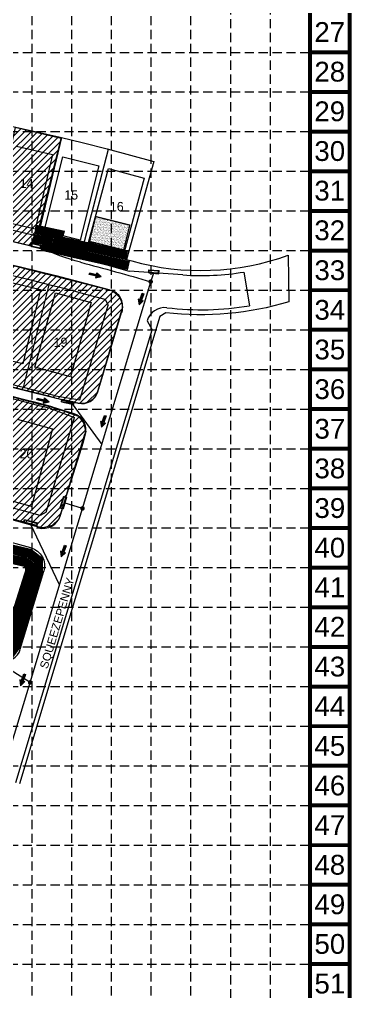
# Model space of a CAD drawing. Header units: feet. Extents: x 357436 to 359157, y 1039453 to 1042203.
# Drawn here: x 358798 to 359157, y 1039983 to 1041035 of the extents above; entities that cross this region are included whole.
import ezdxf
from ezdxf.enums import TextEntityAlignment as Align

# ---------------------------------------------------------------- set-up
doc = ezdxf.new("R2010")
doc.units = ezdxf.units.FT
doc.header["$LTSCALE"] = 50
doc.header["$MEASUREMENT"] = 0
doc.linetypes.add('ACAD_ISO02W100', pattern=[15, 12, -3])
doc.linetypes.add('HIDDEN', pattern=[0.375, 0.25, -0.125])
doc.layers.get('0').update_dxf_attribs({"color": 1})
for name, color, linetype, lineweight in [('11', 1, 'Continuous', 0), ('12', 1, 'Continuous', 0), ('13', 1, 'Continuous', 0), ('3', 1, 'Continuous', 0), ('4', 1, 'Continuous', 0), ('45', 1, 'Continuous', 0), ('SODDED LOT', 2, 'Continuous', 0)]:
    doc.layers.add(name, color=color, linetype=linetype, lineweight=lineweight)
for name, color, linetype in [('arrows', 250, 'Continuous'), ('BASE', 7, 'Continuous'), ('ECB', 84, 'Continuous'), ('grid', 254, 'HIDDEN')]:
    doc.layers.add(name, color=color, linetype=linetype)
doc.styles.add("L200'", font='ARIAL.TTF', dxfattribs={"height": 0.001969})
doc.styles.get("Standard").update_dxf_attribs({"font": 'ARIAL.TTF'})
doc.styles.add('Style-ENGINEERING', font='ENGINEERING.shx')

# ---------------------------------------------------------------- blocks, each defined once
blk = doc.blocks.new('washout')
at = {"layer": 'BASE'}
h = blk.add_hatch(dxfattribs=at)
h.set_pattern_fill('AR-SAND', color=30, scale=1.29438, style=0)
h.set_pattern_definition([(37.5, (1095.3101, -97.0785), (-0.0815373, 2.494042), [0, -1.9674576, 0, -2.200446, 0, -2.1033675]), (7.5, (1095.31, -97.0785), (2.290764, 3.652929), [0, -1.0613916, 0, -1.7733006, 0, -0.6795495]), (327.5, (1093.718, -97.0785), (4.030883, 0.007325), [0, -0.64719, 0, -2.329884, 0, -3.041793]), (317.5, (1093.718, -97.0785), (3.89107, 1.136046), [0, -0.323595, 0, -1.5273684, 0, -1.747413])])
h.paths.add_polyline_path([(44.3, 0), (44.3, 32.4), (0, 32.4), (0, 0)])
at = {"layer": 'BASE', "color": 30, "linetype": 'ACAD_ISO02W100', "const_width": 1.62}
blk.add_lwpolyline([(0, 0), (44.3, 0), (44.3, 32.4), (0, 32.4)], close=True, dxfattribs=at)

msp = doc.modelspace()

# ---------------------------------------------------------------- hatches: boundary and pattern name
at = {"layer": '45', "linetype": 'Continuous', "lineweight": 0}
h = msp.add_hatch(color=250, dxfattribs=at)
edge = h.paths.add_edge_path()
edge.add_arc((358939.6, 1040751.5), 2.5, 0, 360)
h = msp.add_hatch(color=250, dxfattribs=at)
edge = h.paths.add_edge_path()
edge.add_arc((358865.9, 1040506.1), 2.5, 0, 360)
h = msp.add_hatch(color=250, dxfattribs=at)
edge = h.paths.add_edge_path()
edge.add_arc((358809.3, 1040317.8), 2.5, 0, 360)
at = {"layer": 'SODDED LOT', "linetype": 'Continuous', "lineweight": 0}
h = msp.add_hatch(dxfattribs=at)
h.set_pattern_fill('ANSI31', color=2, scale=40, style=0)
h.paths.add_polyline_path([(358793.2, 1040918.2), (358766.8, 1040800.7), (358809.5, 1040790.6), (358810.5, 1040794.1), (358814.9, 1040792.8), (358842.9, 1040906.6)])
h = msp.add_hatch(dxfattribs=at)
h.set_pattern_fill('ANSI31', color=2, scale=40, style=0)
edge = h.paths.add_edge_path()
edge.add_line((358778.5, 1040771.9), (358750.3, 1040647))
edge.add_line((358750.3, 1040647), (358843.5, 1040624.1))
edge.add_line((358843.5, 1040624.1), (358861, 1040620.4))
edge.add_arc((358865, 1040639.1), 19.1, 258.0634, 332.7982)
edge.add_line((358881.9, 1040630.4), (358908.6, 1040720.8))
edge.add_arc((358892.4, 1040725.5), 16.9, 343.5534, 436.1073)
edge.add_line((358896.5, 1040742), (358782.3, 1040770.8))
edge.add_line((358782.3, 1040770.8), (358778.5, 1040771.9))
h = msp.add_hatch(dxfattribs=at)
h.set_pattern_fill('ANSI31', color=2, scale=40, style=0)
h.paths.add_polyline_path([(358760.8, 1040501.8), (358791.3, 1040626.6), (358836.9, 1040614.7), (358861.4, 1040606), (358867.1, 1040598.8), (358869.5, 1040589.2), (358866.7, 1040577.7), (358840.3, 1040494.3), (358833.1, 1040487.6), (358823.5, 1040485.2), (358815.8, 1040486.6)])

# ---------------------------------------------------------------- linework, layer by layer
at = {"lineweight": 0}
for p, q in [((358927.9, 1040732), (358930.4, 1040739.1)), ((358932.2, 1040738.5), (358929.7, 1040731.4)), ((358930.4, 1040739.1), (358932.2, 1040738.5)), ((358927.9, 1040732), (358926.2, 1040732.6)), ((358926.2, 1040732.6), (358927, 1040726.4)), ((358931.5, 1040730.8), (358927, 1040726.4)), ((358929.7, 1040731.4), (358931.5, 1040730.8)), ((358816.6, 1040623.7), (358817.1, 1040625.5)), ((358824, 1040621.9), (358816.6, 1040623.7)), ((358817.1, 1040625.5), (358824.4, 1040623.7)), ((358824, 1040621.9), (358823.5, 1040620.1)), ((358823.5, 1040620.1), (358829.7, 1040621.5)), ((358824.4, 1040623.7), (358824.8, 1040625.6)), ((358824.8, 1040625.6), (358829.7, 1040621.5)), ((358887.3, 1040599.7), (358889.7, 1040606.8)), ((358889.7, 1040606.8), (358891.5, 1040606.2)), ((358887.3, 1040599.7), (358885.5, 1040600.3)), ((358885.5, 1040600.3), (358886.3, 1040594)), ((358890.8, 1040598.4), (358886.3, 1040594)), ((358891.5, 1040606.2), (358889.1, 1040599.1)), ((358889.1, 1040599.1), (358890.8, 1040598.4)), ((358843.8, 1040459.2), (358842, 1040459.8)), ((358842, 1040459.8), (358842.9, 1040453.6)), ((358843.8, 1040459.2), (358846.3, 1040466.3)), ((358848.1, 1040465.7), (358845.6, 1040458.6)), ((358846.3, 1040466.3), (358848.1, 1040465.7)), ((358847.4, 1040458), (358842.9, 1040453.6)), ((358845.6, 1040458.6), (358847.4, 1040458)), ((358800, 1040319.8), (358802.5, 1040327)), ((358804.2, 1040326.3), (358801.8, 1040319.2)), ((358802.5, 1040327), (358804.2, 1040326.3)), ((358800, 1040319.8), (358798.2, 1040320.5)), ((358798.2, 1040320.5), (358799, 1040314.2)), ((358803.5, 1040318.6), (358799, 1040314.2)), ((358801.8, 1040319.2), (358803.5, 1040318.6))]:
    msp.add_line(p, q, dxfattribs=at)
at = {"layer": '12', "color": 250, "linetype": 'Continuous', "lineweight": 0}
for p, q in [((358818, 1040800.4), (358843.7, 1040907.4)), ((358866.3, 1040788.3), (358894, 1040894.8)), ((358802, 1040637), (358829.7, 1040748.1)), ((358863, 1040623.5), (358893.8, 1040726)), ((358890.5, 1040732.2), (358893.8, 1040726)), ((358836.7, 1040628.1), (358863, 1040623.5)), ((358832.4, 1040613.7), (358857.3, 1040604.4)), ((358826.5, 1040501.9), (358857.3, 1040604.4)), ((358826.5, 1040501.9), (358820.2, 1040498.4)), ((358806.4, 1040452.4), (358809.8, 1040446.3)), ((358779.3, 1040344.8), (358809.8, 1040446.3))]:
    msp.add_line(p, q, dxfattribs=at)
for radius, start, end in [(2701, 74.3903, 91.3362), (2653, 74.6178, 88.4605), (2538.5, 75.1637, 87.523), (2523.5, 75.1749, 87.3516), (2409, 74.7535, 88.1022), (2361, 74.7835, 88.0229)]:
    msp.add_arc((358186.7, 1038174.2), radius, start, end, dxfattribs=at)
at = {"layer": '13', "color": 250, "linetype": 'Continuous', "lineweight": 0}
for p, q in [((358974.5, 1040758.8), (358916.2, 1040762.9)), ((359040.3, 1040761.9), (359046.4, 1040725.4)), ((358882.4, 1040632.3), (358908.1, 1040718)), ((358935.7, 1040709.1), (358941.1, 1040699.2)), ((358793.9, 1040209.3), (358941.1, 1040699.2)), ((358836, 1040625.7), (358861.2, 1040620)), ((358833.1, 1040616.1), (358856.7, 1040608.7)), ((358842.2, 1040498.6), (358868.6, 1040586.3)), ((358817.8, 1040485.1), (358816.4, 1040487.5)), ((358798.6, 1040353.6), (358824.1, 1040438.3))]:
    msp.add_line(p, q, dxfattribs=at)
at = {"layer": '13', "color": 250, "linetype": 'Continuous', "lineweight": 0, "extrusion": (0, 0, -1)}
for centre, radius, start, end in [((-358186.7, 1038174.2), 2689.5, 88.6934, 105.7376), ((-358186.7, 1038174.2), 2664.5, 91.8511, 105.3995), ((-358889, 1040723.7), 20, 105.3995, 196.7212), ((-358851.3, 1040591.5), 18, 107.4438, 196.7212), ((-358804.9, 1040444), 20, 105.2354, 196.7212)]:
    msp.add_arc(centre, radius, start, end, dxfattribs=at)
at = {"layer": '13', "color": 250, "linetype": 'Continuous', "lineweight": 0}
for centre, radius, start, end in [((358994.2, 1041039.6), 281.5, 265.9885, 279.4296), ((358954.9, 1040703.4), 20, 83.3347, 163.2788), ((358994.2, 1041039.6), 318.5, 263.3347, 279.4296), ((358186.7, 1038174.2), 2536, 75.1656, 87.523), ((358186.7, 1038174.2), 2526, 75.1731, 87.3516), ((358865.2, 1040637.5), 18, 257.2223, 343.2788), ((358186.7, 1038174.2), 2397.5, 74.7737, 87.7777), ((358186.7, 1038174.2), 2372.5, 74.7646, 87.6713), ((358823.1, 1040504.4), 20, 254.7258, 343.2788), ((358781.4, 1040358.7), 18, 257.4303, 343.2788)]:
    msp.add_arc(centre, radius, start, end, dxfattribs=at)
at = {"layer": '3', "color": 250, "linetype": 'Continuous', "lineweight": 0}
for p, q in [((358794.4, 1040898.3), (358833.4, 1040889.3)), ((358833.4, 1040889.3), (358814.7, 1040808.4)), ((358824.5, 1040806.1), (358844.6, 1040886.6)), ((358844.6, 1040886.6), (358883.4, 1040876.9)), ((358883.4, 1040876.9), (358863.3, 1040796.4)), ((358872.5, 1040794), (358894.1, 1040874.1)), ((358894.1, 1040874.1), (358932.7, 1040863.7)), ((358932.7, 1040863.7), (358911.1, 1040783.6)), ((358814.7, 1040808.4), (358775.8, 1040817.4)), ((358863.3, 1040796.4), (358824.5, 1040806.1)), ((358911.1, 1040783.6), (358872.5, 1040794)), ((358781.7, 1040752.5), (358820.6, 1040743.2)), ((358820.6, 1040743.2), (358801.3, 1040662.4)), ((358814.5, 1040659.1), (358836.6, 1040739.5)), ((358836.6, 1040739.5), (358875.1, 1040728.9)), ((358875.1, 1040728.9), (358853.1, 1040648.5)), ((358801.3, 1040662.4), (358762.4, 1040671.7)), ((358853.1, 1040648.5), (358814.5, 1040659.1)), ((358795.1, 1040602.7), (358833.6, 1040592.1)), ((358833.6, 1040592.1), (358810.7, 1040508)), ((358810.7, 1040508), (358772.1, 1040518.6))]:
    msp.add_line(p, q, dxfattribs=at)
at = {"layer": '4', "color": 250, "linetype": 'Continuous', "lineweight": 0}
for p, q in [((358943.1, 1040881.5), (358913.5, 1040775.6)), ((358949.6, 1040713.7), (358797.8, 1040208.1)), ((358956, 1040717.8), (358949.6, 1040713.7))]:
    msp.add_line(p, q, dxfattribs=at)
at = {"layer": '4', "color": 250, "linetype": 'Continuous', "lineweight": 0, "flags": 128}
msp.add_lwpolyline([(359088.4, 1040780.2), (359089, 1040729.8)], dxfattribs=at)
at = {"layer": '4', "color": 250, "linetype": 'Continuous', "lineweight": 0, "extrusion": (0, 0, -1)}
for centre, radius, start, end in [((-358186.7, 1038174.2), 2811, 88.5361, 105.6097), ((-358186.7, 1038174.2), 2701, 105.6097, 105.7376), ((-358994.2, 1041039.6), 324, 252.9845, 276.7615)]:
    msp.add_arc(centre, radius, start, end, dxfattribs=at)
at = {"layer": '4', "color": 250, "linetype": 'Continuous', "lineweight": 0}
msp.add_arc((358994.2, 1041039.6), 276, 254.2624, 289.9487, dxfattribs=at)
at = {"layer": '45', "color": 250, "linetype": 'Continuous', "lineweight": 0}
for p, q in [((358809.9, 1040790), (358810.7, 1040793.4)), ((358809.9, 1040790), (358820.5, 1040787.4)), ((358810.5, 1040790.4), (358811, 1040792.8)), ((358810.5, 1040790.4), (358820.2, 1040788)), ((358810.7, 1040793.4), (358821.4, 1040790.8)), ((358811, 1040792.8), (358820.8, 1040790.5)), ((358820.2, 1040788), (358820.8, 1040790.5)), ((358820.5, 1040787.4), (358821.4, 1040790.8)), ((358937.5, 1040760.9), (358937.7, 1040764.4)), ((358937.5, 1040760.9), (358948.5, 1040760.1)), ((358937.7, 1040764.4), (358948.7, 1040763.6)), ((358938, 1040761.3), (358938.2, 1040763.8)), ((358938, 1040761.3), (358948, 1040760.6)), ((358938.2, 1040763.8), (358948.2, 1040763.1)), ((358939.6, 1040751.5), (358943, 1040761)), ((358948, 1040760.6), (358948.2, 1040763.1)), ((358948.5, 1040760.1), (358948.7, 1040763.6)), ((358865.9, 1040506.1), (358939.6, 1040751.5)), ((358843.1, 1040621.5), (358843.7, 1040624.4)), ((358843.1, 1040621.5), (358856.6, 1040618.4)), ((358843.7, 1040624.4), (358857.3, 1040621.4)), ((358843.7, 1040621.9), (358844.1, 1040623.8)), ((358843.7, 1040621.9), (358848.6, 1040620.8)), ((358844, 1040623.3), (358848.9, 1040622.2)), ((358844.1, 1040623.8), (358849, 1040622.7)), ((358848.6, 1040620.8), (358849, 1040622.7)), ((358848.6, 1040620.8), (358856.2, 1040619)), ((358848.7, 1040621.5), (358856.4, 1040619.8)), ((358848.9, 1040622.2), (358856.6, 1040620.5)), ((358849, 1040622.7), (358856.7, 1040621)), ((358849.8, 1040620.5), (358850.2, 1040621.9)), ((358851.1, 1040620.2), (358851.4, 1040621.7)), ((358852.3, 1040619.9), (358852.7, 1040621.4)), ((358853.6, 1040619.6), (358853.9, 1040621.1)), ((358854.6, 1040619.4), (358886.7, 1040575.3)), ((358854.9, 1040619.3), (358855.2, 1040620.8)), ((358856.2, 1040619), (358856.7, 1040621)), ((358856.6, 1040618.4), (358857.3, 1040621.4)), ((358845.2, 1040519.1), (358841.5, 1040506.7)), ((358845.6, 1040518.5), (358842.1, 1040507)), ((358848, 1040517.8), (358844.5, 1040506.3)), ((358848.6, 1040518.1), (358844.9, 1040505.7)), ((358845.2, 1040519.1), (358848.6, 1040518.1)), ((358845.6, 1040518.5), (358848, 1040517.8)), ((358809.3, 1040317.8), (358865.9, 1040506.1)), ((358841.5, 1040506.7), (358844.9, 1040505.7)), ((358842.1, 1040507), (358844.5, 1040506.3)), ((358865.9, 1040506.1), (358846.2, 1040512)), ((358802.3, 1040490.8), (358803.2, 1040494.2)), ((358802.9, 1040491.2), (358803.5, 1040493.6)), ((358802.9, 1040491.2), (358816.4, 1040487.5)), ((358803.2, 1040494.2), (358817.7, 1040490.3)), ((358803.5, 1040493.6), (358817, 1040489.9)), ((358802.3, 1040490.8), (358816.7, 1040486.9)), ((358841, 1040423.4), (358809.6, 1040489.4)), ((358816.4, 1040487.5), (358817, 1040489.9)), ((358816.7, 1040486.9), (358817.7, 1040490.3)), ((358809.3, 1040317.8), (358772.7, 1040340.7)), ((358778.1, 1040214), (358809.3, 1040317.8))]:
    msp.add_line(p, q, dxfattribs=at)
at = {"layer": '45', "color": 250, "linetype": 'Continuous', "lineweight": 0, "extrusion": (0, 0, -1)}
for centre, radius, start, end in [((-358914, 1040966), 200, 284.6019, 297.8936), ((-358186.7, 1038174.2), 2685, 104.6019, 106.2838)]:
    msp.add_arc(centre, radius, start, end, dxfattribs=at)
at = {"layer": 'arrows', "color": 252, "lineweight": 0}
for p, q in [((358873.2, 1040759.3), (358873.7, 1040761.1)), ((358880.5, 1040757.5), (358873.2, 1040759.3)), ((358873.7, 1040761.1), (358881, 1040759.4)), ((358880.5, 1040757.5), (358880.1, 1040755.7)), ((358880.1, 1040755.7), (358886.2, 1040757.1)), ((358881, 1040759.4), (358881.4, 1040761.2)), ((358881.4, 1040761.2), (358886.2, 1040757.1))]:
    msp.add_line(p, q, dxfattribs=at)
for points in [[(358873.7, 1040761.1), (358873.2, 1040759.3), (358881, 1040759.4), (358880.5, 1040757.5)], [(358880.1, 1040755.7), (358881.4, 1040761.2), (358886.2, 1040757.1), (358881.4, 1040761.2)], [(358932.2, 1040738.5), (358930.4, 1040739.1), (358929.7, 1040731.4), (358927.9, 1040732)], [(358926.2, 1040732.6), (358931.5, 1040730.8), (358927, 1040726.4), (358931.5, 1040730.8)], [(358817.1, 1040625.5), (358816.6, 1040623.7), (358824.4, 1040623.7), (358824, 1040621.9)], [(358823.5, 1040620.1), (358824.8, 1040625.6), (358829.7, 1040621.5), (358824.8, 1040625.6)], [(358891.5, 1040606.2), (358889.7, 1040606.8), (358889.1, 1040599.1), (358887.3, 1040599.7)], [(358885.5, 1040600.3), (358890.8, 1040598.4), (358886.3, 1040594), (358890.8, 1040598.4)], [(358842, 1040459.8), (358847.4, 1040458), (358842.9, 1040453.6), (358847.4, 1040458)], [(358848.1, 1040465.7), (358846.3, 1040466.3), (358845.6, 1040458.6), (358843.8, 1040459.2)], [(358804.2, 1040326.3), (358802.5, 1040327), (358801.8, 1040319.2), (358800, 1040319.8)], [(358798.2, 1040320.5), (358803.5, 1040318.6), (358799, 1040314.2), (358803.5, 1040318.6)]]:
    msp.add_solid(points, dxfattribs=at)
at = {"layer": 'BASE', "lineweight": 0, "const_width": 4.29}
for points in [[(359154.6, 1039455.2), (359154.6, 1042201.1), (357438.4, 1042201.1), (357438.4, 1039455.2)], [(359111.7, 1039498.1), (359111.7, 1042158.2), (357481.3, 1042158.2), (357481.3, 1039498.1)]]:
    msp.add_lwpolyline(points, close=True, dxfattribs=at)
for points in [[(359154.6, 1040999.7), (359111.7, 1040999.7)], [(359154.6, 1040956.8), (359111.7, 1040956.8)], [(359154.6, 1040913.9), (359111.7, 1040913.9)], [(359154.6, 1040871), (359111.7, 1040871)], [(359154.6, 1040828.1), (359111.7, 1040828.1)], [(359154.6, 1040785.2), (359111.7, 1040785.2)], [(359154.6, 1040742.3), (359111.7, 1040742.3)], [(359154.6, 1040699.4), (359111.7, 1040699.4)], [(359154.6, 1040656.5), (359111.7, 1040656.5)], [(359154.6, 1040613.6), (359111.7, 1040613.6)], [(359154.6, 1040570.7), (359111.7, 1040570.7)], [(359154.6, 1040527.8), (359111.7, 1040527.8)], [(359154.6, 1040484.9), (359111.7, 1040484.9)], [(359154.6, 1040442), (359111.7, 1040442)], [(359154.6, 1040399.1), (359111.7, 1040399.1)], [(359154.6, 1040356.2), (359111.7, 1040356.2)], [(359154.6, 1040313.3), (359111.7, 1040313.3)], [(359154.6, 1040270.4), (359111.7, 1040270.4)], [(359154.6, 1040227.5), (359111.7, 1040227.5)], [(359154.6, 1040184.6), (359111.7, 1040184.6)], [(359154.6, 1040141.6), (359111.7, 1040141.6)], [(359154.6, 1040098.7), (359111.7, 1040098.7)], [(359154.6, 1040055.8), (359111.7, 1040055.8)], [(359154.6, 1040012.9), (359111.7, 1040012.9)]]:
    msp.add_lwpolyline(points, dxfattribs=at)
at = {"layer": 'ECB', "color": 200, "linetype": 'Continuous', "lineweight": 0, "const_width": 10}
for points in [[(358814.6, 1040808.3), (358840.8, 1040802.7), (358839, 1040796.3), (358914, 1040779.8)], [(358574.7, 1040496.6), (358635, 1040486.9), (358805.3, 1040447.4), (358808.8, 1040444.3), (358808.8, 1040438.1), (358784.2, 1040360.2), (358781.9, 1040357.5), (358775.1, 1040357.2), (358620.8, 1040389.7), (358559.1, 1040402.5)]]:
    msp.add_lwpolyline(points, dxfattribs=at)
at = {"layer": 'ECB', "color": 84, "linetype": 'Continuous', "lineweight": 0, "const_width": 10}
for points in [[(358812.3, 1040798.4), (358828.2, 1040795.2), (358826.6, 1040788.9), (358916.1, 1040768.9)], [(358576.5, 1040507.3), (358636.9, 1040497.9), (358808.7, 1040457.5), (358818.1, 1040450), (358818.1, 1040437.9), (358793, 1040355.7), (358786.8, 1040347.3), (358774.1, 1040347.3), (358557.3, 1040392.7)]]:
    msp.add_lwpolyline(points, dxfattribs=at)
at = {"layer": 'grid', "color": 253, "lineweight": 0, "ltscale": 0.8}
for p, q in [((358811.6, 1039499), (358811.6, 1042159.1)), ((358854.5, 1039499), (358854.5, 1042159.1)), ((358897.4, 1039499), (358897.4, 1042159.1)), ((358940.3, 1039499), (358940.3, 1042159.1)), ((358983.2, 1039499), (358983.2, 1042159.1)), ((359026.1, 1039540.8), (359026.1, 1042159.1)), ((359069, 1039540.8), (359069, 1042159.1)), ((357481.3, 1040999.7), (359111.7, 1040999.7)), ((357481.3, 1040956.8), (359111.7, 1040956.8)), ((357481.3, 1040913.9), (359111.7, 1040913.9)), ((357481.3, 1040871), (359111.7, 1040871)), ((357481.3, 1040828.1), (359111.7, 1040828.1)), ((357481.3, 1040785.2), (359111.7, 1040785.2)), ((357481.3, 1040742.3), (359111.7, 1040742.3)), ((357481.3, 1040699.4), (359111.7, 1040699.4)), ((357481.3, 1040656.5), (359111.7, 1040656.5)), ((357481.3, 1040613.6), (359111.7, 1040613.6)), ((357481.3, 1040570.7), (359111.7, 1040570.7)), ((357481.3, 1040527.8), (359111.7, 1040527.8)), ((357481.3, 1040484.9), (359111.7, 1040484.9)), ((357481.3, 1040442), (359111.7, 1040442)), ((357481.3, 1040399.1), (359111.7, 1040399.1)), ((357481.3, 1040356.2), (359111.7, 1040356.2)), ((357481.3, 1040313.3), (359111.7, 1040313.3)), ((357481.3, 1040270.4), (359111.7, 1040270.4)), ((357481.3, 1040227.5), (359111.7, 1040227.5)), ((357481.3, 1040184.6), (359111.7, 1040184.6)), ((357481.3, 1040141.6), (359111.7, 1040141.6)), ((357481.3, 1040098.7), (359111.7, 1040098.7)), ((357481.3, 1040055.8), (359111.7, 1040055.8)), ((357480.9, 1040012.8), (359111.3, 1040012.8))]:
    msp.add_line(p, q, dxfattribs=at)
at = {"layer": 'SODDED LOT', "color": 2, "linetype": 'Continuous', "lineweight": 0}
for points in [[(358793.2, 1040918.2), (358766.8, 1040800.7), (358809.5, 1040790.6), (358810.5, 1040794.1), (358814.9, 1040792.8), (358842.9, 1040906.6)], [(358760.8, 1040501.8), (358791.3, 1040626.6), (358836.9, 1040614.7), (358861.4, 1040606), (358867.1, 1040598.8), (358869.5, 1040589.2), (358866.7, 1040577.7), (358840.3, 1040494.3), (358833.1, 1040487.6), (358823.5, 1040485.2), (358815.8, 1040486.6)]]:
    msp.add_lwpolyline(points, close=True, dxfattribs=at)
msp.add_lwpolyline([(358778.5, 1040771.9), (358750.3, 1040647), (358843.5, 1040624.1), (358861, 1040620.4, 0.338164), (358881.9, 1040630.4), (358908.6, 1040720.8, 0.42733), (358896.5, 1040742), (358782.3, 1040770.8)], format="xyb", close=True, dxfattribs=at)

# ---------------------------------------------------------------- block references
at = {"lineweight": 0, "xscale": 0.858100800012648, "yscale": 0.8581007999702941, "zscale": 0.8581007999999999, "rotation": 345.9725915020487}
msp.add_blockref('washout', (358873.4, 1040795), dxfattribs=at)

# ---------------------------------------------------------------- texts
at = {"layer": '11', "color": 250, "linetype": 'Continuous', "lineweight": 0, "style": 'Style-ENGINEERING'}
for s, p in [('14', (358805.4, 1040858)), ('15', (358853.7, 1040845.4)), ('16', (358903, 1040832.8)), ('19', (358842.1, 1040685.9)), ('20', (358805.4, 1040565.2))]:
    msp.add_text(s, height=10, dxfattribs=at).set_placement(p, align=Align.MIDDLE_CENTER)
at = {"layer": 'BASE', "lineweight": 0}
for s, p in [('27', (359133.2, 1041021.7)), ('28', (359133.2, 1040978.8)), ('29', (359133.2, 1040935.9)), ('30', (359133.2, 1040892.9)), ('31', (359133.2, 1040850)), ('32', (359133.2, 1040807.1)), ('33', (359133.3, 1040763.9)), ('34', (359133.3, 1040721)), ('35', (359133.3, 1040678.1)), ('36', (359133.3, 1040635.2)), ('37', (359133.3, 1040592.3)), ('38', (359133.3, 1040549.4)), ('39', (359133.3, 1040506.5)), ('40', (359133.3, 1040463.6)), ('41', (359133.3, 1040420.7)), ('42', (359133.3, 1040378)), ('43', (359133.3, 1040334.9)), ('44', (359133.3, 1040292)), ('45', (359133.3, 1040249.1)), ('46', (359133.3, 1040206.2)), ('47', (359133.3, 1040163.3)), ('48', (359133.3, 1040120.4)), ('49', (359133.3, 1040077.6)), ('50', (359133.3, 1040034.7)), ('51', (359133.3, 1039991.8))]:
    msp.add_text(s, height=21.45, dxfattribs=at).set_placement(p, align=Align.MIDDLE_CENTER)
at = {"layer": 'BASE', "lineweight": 0, "style": "L200'"}
msp.add_text('SQUEEZEPENNY', height=8.867, rotation=73.3258, dxfattribs=at).set_placement((358828, 1040331.8))

doc.saveas('drawing.dxf')
